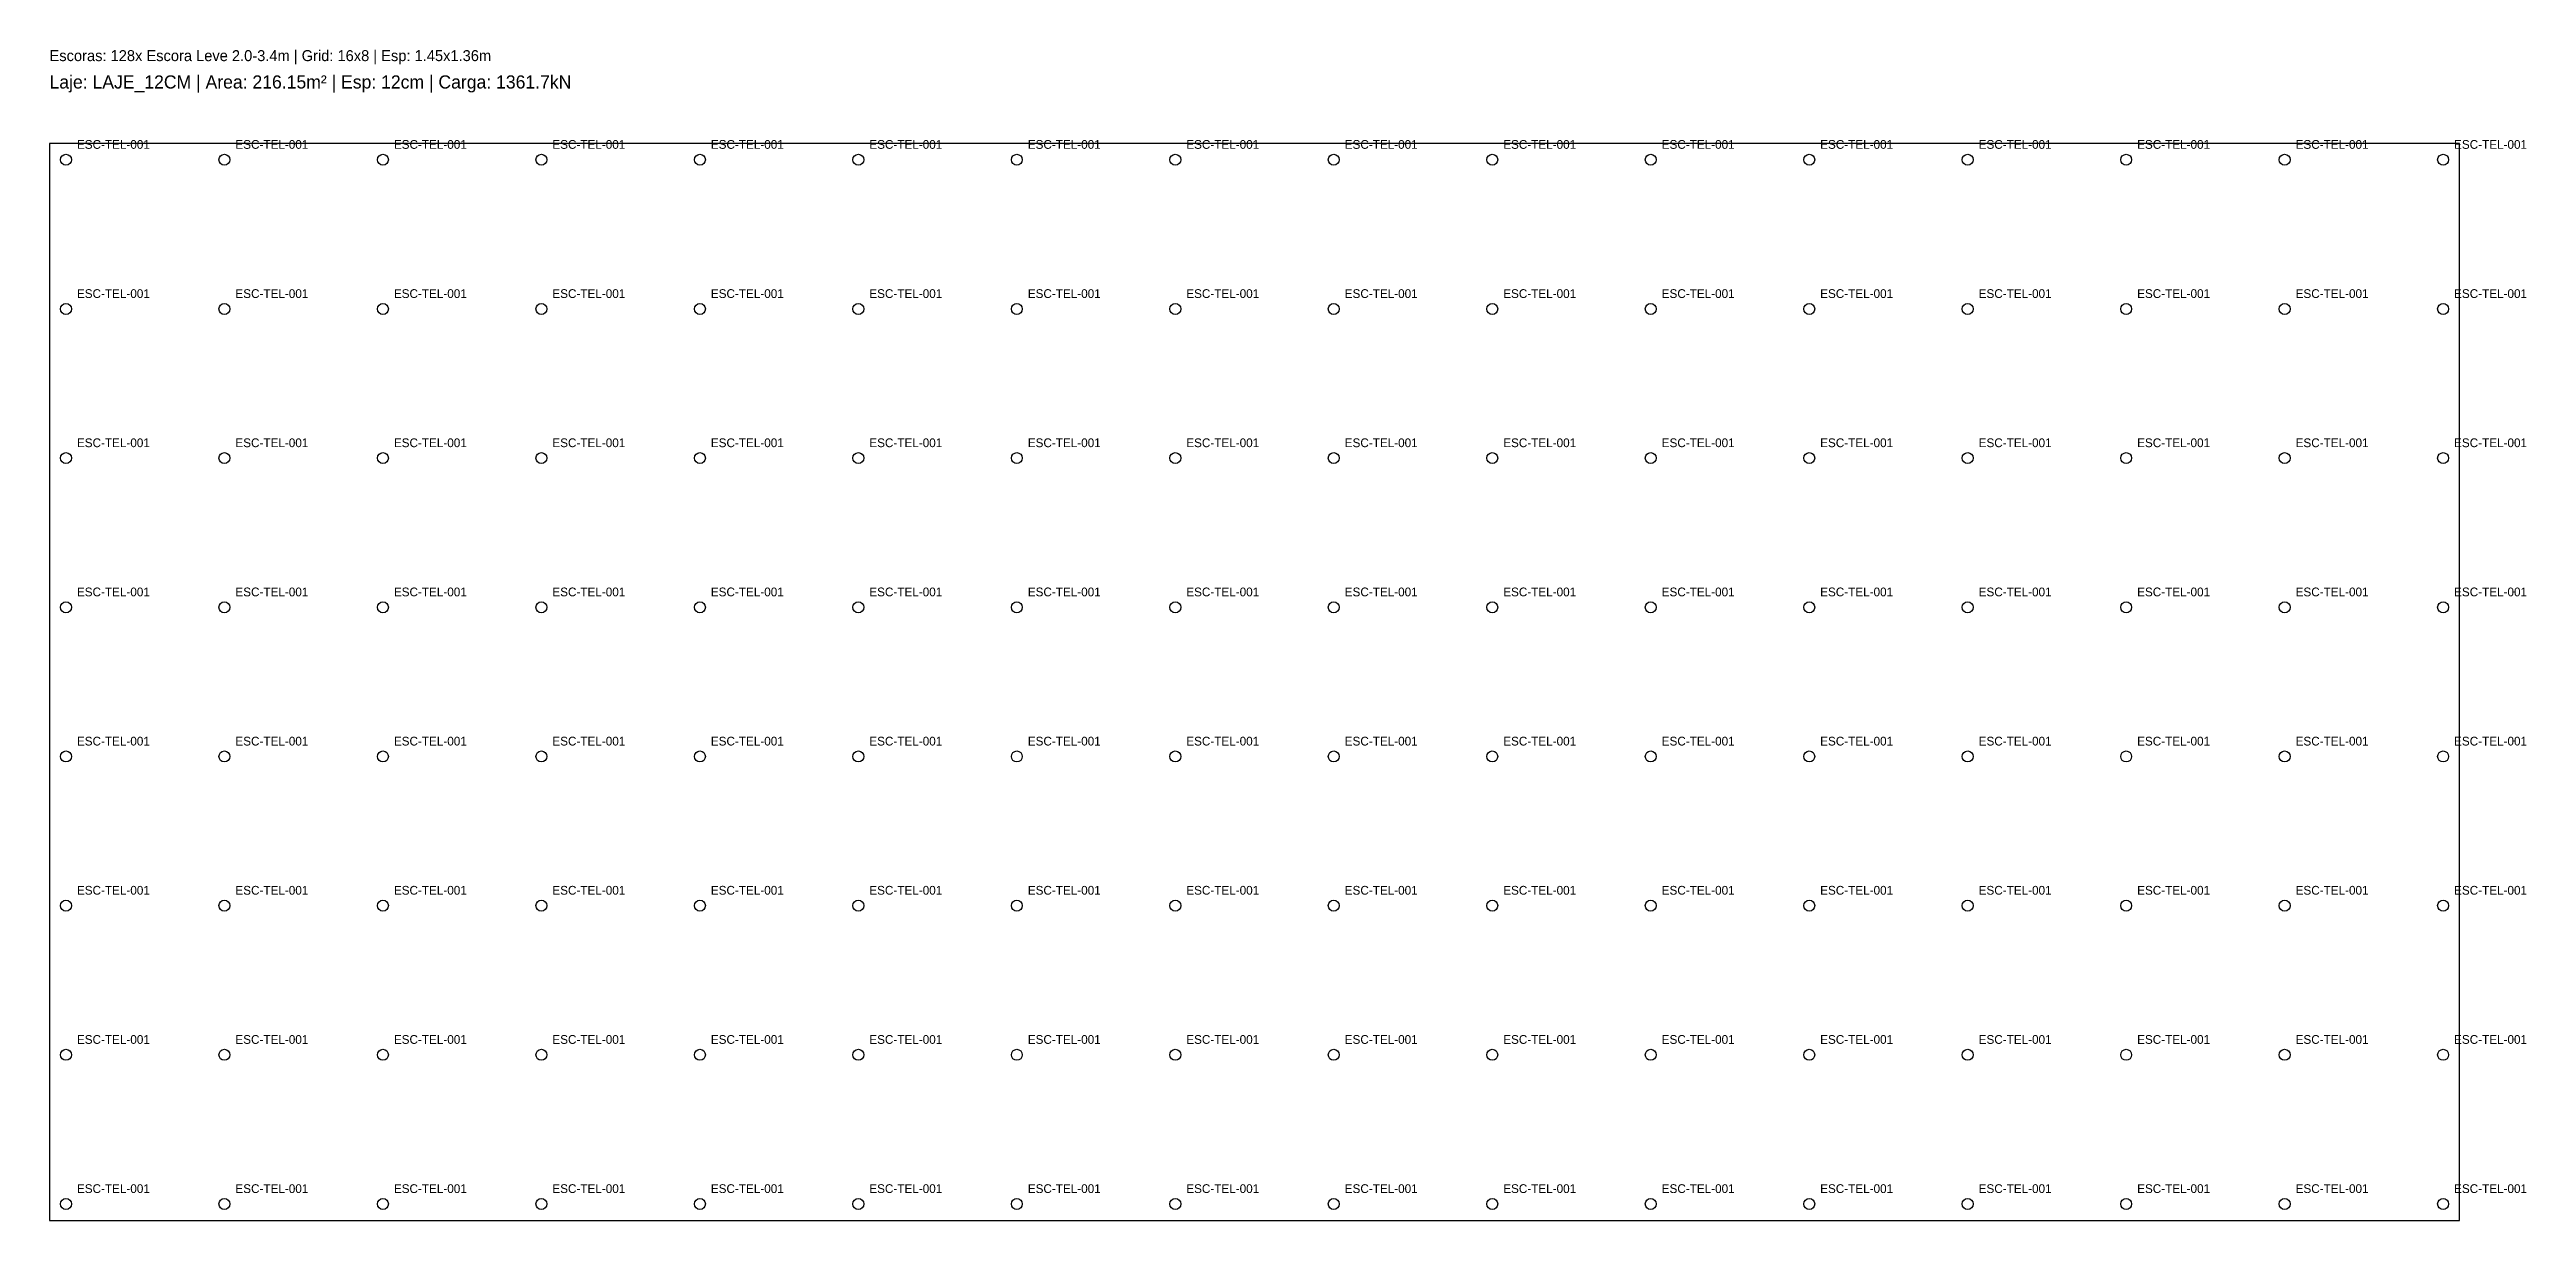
# Model space of a CAD drawing. Header units: metres. Extents: x 0 to 22.6, y 0 to 10.7.
import ezdxf

# ---------------------------------------------------------------- set-up
doc = ezdxf.new("R2010")
doc.units = ezdxf.units.M
for name, color, linetype in [('ESCORAS', 1, 'Continuous'), ('ESTRUTURA', 7, 'Continuous'), ('INFO', 5, 'Continuous'), ('TEXTO_ESCORAS', 3, 'Continuous')]:
    doc.layers.add(name, color=color, linetype=linetype)

msp = doc.modelspace()

# ---------------------------------------------------------------- linework, layer by layer
at = {"layer": 'ESCORAS'}
for centre in [(0.15, 9.675), (1.5967, 9.675), (3.0433, 9.675), (4.49, 9.675), (5.9367, 9.675), (7.3833, 9.675), (8.83, 9.675), (10.2767, 9.675), (11.7233, 9.675), (13.17, 9.675), (14.6167, 9.675), (16.0633, 9.675), (17.51, 9.675), (18.9567, 9.675), (20.4033, 9.675), (21.85, 9.675), (0.15, 8.3143), (1.5967, 8.3143), (3.0433, 8.3143), (4.49, 8.3143), (5.9367, 8.3143), (7.3833, 8.3143), (8.83, 8.3143), (10.2767, 8.3143), (11.7233, 8.3143), (13.17, 8.3143), (14.6167, 8.3143), (16.0633, 8.3143), (17.51, 8.3143), (18.9567, 8.3143), (20.4033, 8.3143), (21.85, 8.3143), (0.15, 6.9536), (1.5967, 6.9536), (3.0433, 6.9536), (4.49, 6.9536), (5.9367, 6.9536), (7.3833, 6.9536), (8.83, 6.9536), (10.2767, 6.9536), (11.7233, 6.9536), (13.17, 6.9536), (14.6167, 6.9536), (16.0633, 6.9536), (17.51, 6.9536), (18.9567, 6.9536), (20.4033, 6.9536), (21.85, 6.9536), (0.15, 5.5929), (1.5967, 5.5929), (3.0433, 5.5929), (4.49, 5.5929), (5.9367, 5.5929), (7.3833, 5.5929), (8.83, 5.5929), (10.2767, 5.5929), (11.7233, 5.5929), (13.17, 5.5929), (14.6167, 5.5929), (16.0633, 5.5929), (17.51, 5.5929), (18.9567, 5.5929), (20.4033, 5.5929), (21.85, 5.5929), (0.15, 4.2321), (1.5967, 4.2321), (3.0433, 4.2321), (4.49, 4.2321), (5.9367, 4.2321), (7.3833, 4.2321), (8.83, 4.2321), (10.2767, 4.2321), (11.7233, 4.2321), (13.17, 4.2321), (14.6167, 4.2321), (16.0633, 4.2321), (17.51, 4.2321), (18.9567, 4.2321), (20.4033, 4.2321), (21.85, 4.2321), (0.15, 2.8714), (1.5967, 2.8714), (3.0433, 2.8714), (4.49, 2.8714), (5.9367, 2.8714), (7.3833, 2.8714), (8.83, 2.8714), (10.2767, 2.8714), (11.7233, 2.8714), (13.17, 2.8714), (14.6167, 2.8714), (16.0633, 2.8714), (17.51, 2.8714), (18.9567, 2.8714), (20.4033, 2.8714), (21.85, 2.8714), (0.15, 1.5107), (1.5967, 1.5107), (3.0433, 1.5107), (4.49, 1.5107), (5.9367, 1.5107), (7.3833, 1.5107), (8.83, 1.5107), (10.2767, 1.5107), (11.7233, 1.5107), (13.17, 1.5107), (14.6167, 1.5107), (16.0633, 1.5107), (17.51, 1.5107), (18.9567, 1.5107), (20.4033, 1.5107), (21.85, 1.5107), (0.15, 0.15), (1.5967, 0.15), (3.0433, 0.15), (4.49, 0.15), (5.9367, 0.15), (7.3833, 0.15), (8.83, 0.15), (10.2767, 0.15), (11.7233, 0.15), (13.17, 0.15), (14.6167, 0.15), (16.0633, 0.15), (17.51, 0.15), (18.9567, 0.15), (20.4033, 0.15), (21.85, 0.15)]:
    msp.add_circle(centre, 0.05, dxfattribs=at)
at = {"layer": 'ESTRUTURA'}
msp.add_lwpolyline([(0, 0), (22, 0), (22, 9.825), (0, 9.825), (0, 0)], close=True, dxfattribs=at)

# ---------------------------------------------------------------- texts
at = {"layer": 'INFO'}
for s, height, p in [('Escoras: 128x Escora Leve 2.0-3.4m | Grid: 16x8 | Esp: 1.45x1.36m', 0.1, (0, 10.575)), ('Laje: LAJE_12CM | Area: 216.15m² | Esp: 12cm | Carga: 1361.7kN', 0.12, (0, 10.325))]:
    msp.add_text(s, height=height, dxfattribs=at).set_placement(p)
at = {"layer": 'TEXTO_ESCORAS'}
for p in [(0.25, 9.775), (1.6967, 9.775), (3.1433, 9.775), (4.59, 9.775), (6.0367, 9.775), (7.4833, 9.775), (8.93, 9.775), (10.3767, 9.775), (11.8233, 9.775), (13.27, 9.775), (14.7167, 9.775), (16.1633, 9.775), (17.61, 9.775), (19.0567, 9.775), (20.5033, 9.775), (21.95, 9.775), (0.25, 8.4143), (1.6967, 8.4143), (3.1433, 8.4143), (4.59, 8.4143), (6.0367, 8.4143), (7.4833, 8.4143), (8.93, 8.4143), (10.3767, 8.4143), (11.8233, 8.4143), (13.27, 8.4143), (14.7167, 8.4143), (16.1633, 8.4143), (17.61, 8.4143), (19.0567, 8.4143), (20.5033, 8.4143), (21.95, 8.4143), (0.25, 7.0536), (1.6967, 7.0536), (3.1433, 7.0536), (4.59, 7.0536), (6.0367, 7.0536), (7.4833, 7.0536), (8.93, 7.0536), (10.3767, 7.0536), (11.8233, 7.0536), (13.27, 7.0536), (14.7167, 7.0536), (16.1633, 7.0536), (17.61, 7.0536), (19.0567, 7.0536), (20.5033, 7.0536), (21.95, 7.0536), (0.25, 5.6929), (1.6967, 5.6929), (3.1433, 5.6929), (4.59, 5.6929), (6.0367, 5.6929), (7.4833, 5.6929), (8.93, 5.6929), (10.3767, 5.6929), (11.8233, 5.6929), (13.27, 5.6929), (14.7167, 5.6929), (16.1633, 5.6929), (17.61, 5.6929), (19.0567, 5.6929), (20.5033, 5.6929), (21.95, 5.6929), (0.25, 4.3321), (1.6967, 4.3321), (3.1433, 4.3321), (4.59, 4.3321), (6.0367, 4.3321), (7.4833, 4.3321), (8.93, 4.3321), (10.3767, 4.3321), (11.8233, 4.3321), (13.27, 4.3321), (14.7167, 4.3321), (16.1633, 4.3321), (17.61, 4.3321), (19.0567, 4.3321), (20.5033, 4.3321), (21.95, 4.3321), (0.25, 2.9714), (1.6967, 2.9714), (3.1433, 2.9714), (4.59, 2.9714), (6.0367, 2.9714), (7.4833, 2.9714), (8.93, 2.9714), (10.3767, 2.9714), (11.8233, 2.9714), (13.27, 2.9714), (14.7167, 2.9714), (16.1633, 2.9714), (17.61, 2.9714), (19.0567, 2.9714), (20.5033, 2.9714), (21.95, 2.9714), (0.25, 1.6107), (1.6967, 1.6107), (3.1433, 1.6107), (4.59, 1.6107), (6.0367, 1.6107), (7.4833, 1.6107), (8.93, 1.6107), (10.3767, 1.6107), (11.8233, 1.6107), (13.27, 1.6107), (14.7167, 1.6107), (16.1633, 1.6107), (17.61, 1.6107), (19.0567, 1.6107), (20.5033, 1.6107), (21.95, 1.6107), (0.25, 0.25), (1.6967, 0.25), (3.1433, 0.25), (4.59, 0.25), (6.0367, 0.25), (7.4833, 0.25), (8.93, 0.25), (10.3767, 0.25), (11.8233, 0.25), (13.27, 0.25), (14.7167, 0.25), (16.1633, 0.25), (17.61, 0.25), (19.0567, 0.25), (20.5033, 0.25), (21.95, 0.25)]:
    msp.add_text('ESC-TEL-001', height=0.08, dxfattribs=at).set_placement(p)

doc.saveas('drawing.dxf')
